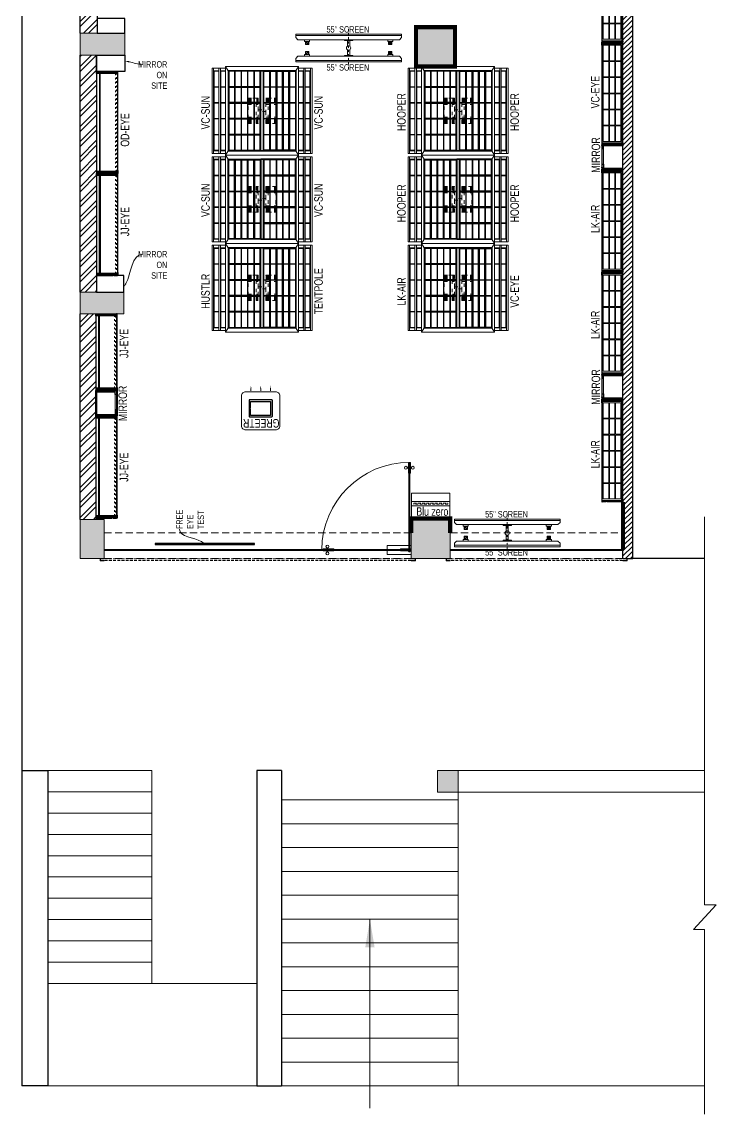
# Model space of a CAD drawing. Header units: feet. Extents: x 10126720 to 10134877, y -6288511 to -6263583.
# Drawn here: x 10126720 to 10134877, y -6288511 to -6275677 of the extents above; entities that cross this region are included whole.
import ezdxf
from ezdxf import colors
from ezdxf.entities.mleader import LeaderData, LeaderLine
from ezdxf.math import Vec2, Vec3

# ---------------------------------------------------------------- set-up
doc = ezdxf.new("R2010")
doc.units = ezdxf.units.FT
doc.header["$LTSCALE"] = 33
doc.header["$MEASUREMENT"] = 0
for name, pattern in [('ACAD_ISO03W100', [30, 12, -18]), ('D10_DASHED', [0.75, 0.5, -0.25]), ('DASHDOT2', [0.5, 0.25, -0.125, 0, -0.125]), ('HIDDEN', [9.525, 6.35, -3.175]), ('HIDDENX2', [0.75, 0.5, -0.25])]:
    doc.linetypes.add(name, pattern=pattern)
for name, color, linetype, lineweight in [('A-COL', 243, 'Continuous', 9), ('A-Glazing', 4, 'Continuous', 20), ('A-shutter', 8, 'Continuous', 18), ('A-STAIR', 6, 'Continuous', 5), ('beam', 90, 'Continuous', 9), ('column hatch', 5, 'Continuous', 0), ('Glazing', 141, 'Continuous', 15), ('LENS-DIM', 252, 'Continuous', 5), ('LENS-FURNITURE', 13, 'Continuous', 9), ('LENS-PARTITION', 21, 'Continuous', 25), ('LENS-TEXT', 31, 'Continuous', 5), ('LENS_TEXT', 31, 'Continuous', 5), ('LK-EQPMT', 3, 'Continuous', 18), ('LK-FF&E FLOOR', 1, 'Continuous', 9), ('LK-FF&E WALL', 1, 'Continuous', 9), ('LK-IT', 3, 'Continuous', 18), ('LK-MIRROR', 133, 'Continuous', 13), ('LN-ELEVATION-1', 81, 'Continuous', 25), ('LN-ELEVATION-2', 103, 'Continuous', 20), ('LN-ELEVATION-3', 125, 'Continuous', 18), ('LN-ELEVATION-4', 145, 'Continuous', 13), ('LN-ELEVATION-5', 167, 'Continuous', 5), ('LN-HATCH', 251, 'Continuous', 0), ('PLANO-TXT', 252, 'Continuous', 5), ('rolling shutter', 1, 'Continuous', 5)]:
    doc.layers.add(name, color=color, linetype=linetype, lineweight=lineweight)
doc.layers.add('A-WALL', color=1, linetype='Continuous')
doc.styles.add('LK TXT', font='GILC____.TTF', dxfattribs={"height": 100})
doc.styles.get("Standard").update_dxf_attribs({"font": 'GILC____.TTF'})
doc.dimstyles.new('100MM', dxfattribs={"dimtxt": 100, "dimasz": 50, "dimexe": 65, "dimexo": 65, "dimtad": 1, "dimdec": 0, "dimtxsty": 'Standard', "dimblk": 'OBLIQUE', "dimcen": 2.5, "dimdle": 65, "dimclrd": 256, "dimclre": 256, "dimclrt": 1, "dimadec": 0, "dimazin": 0, "dimtfac": 1, "dimtdec": 0, "dimtmove": 1, "dimatfit": 3, "dimfxl": 1, "dimlwd": -1, "dimlwe": -1, "dimarcsym": 0})
pattern_1 = [(45, (7858054.0837, 3504049.203), (-4.4901280605, 4.4901280605), [])]
pattern_2 = [(45, (4208834.247, 1706614.74), (-4.4901280605, 4.4901280605), [])]
pattern_3 = [(45, (4209134.247, 1706614.74), (-4.4901280605, 4.4901280605), [])]

# ---------------------------------------------------------------- blocks, each defined once
blk = doc.blocks.new('JJ SH 1200')
at = {"layer": 'LN-HATCH', "ltscale": 0.5}
h = blk.add_hatch(dxfattribs=at)
h.set_pattern_fill('ANSI31', color=256, scale=2)
h.set_pattern_definition([(45, (4097187.331, 1708800.267), (-4.4901280605, 4.4901280605), [])])
h.paths.add_polyline_path([(792, 220), (792, 30), (786, 30), (786, 20), (792, 20), (792, -24), (767, -24), (767, 220)])
h.paths.add_polyline_path([(-383, 180), (767, 180), (767, 186), (-383, 186)])
h.paths.add_polyline_path([(757, -24), (757, -30), (792, -30), (792, -24)])
h.paths.add_polyline_path([(-408, 220), (-408, 30), (-402, 30), (-402, 20), (-408, 20), (-408, -24), (-383, -24), (-383, 220)])
h.paths.add_polyline_path([(-373, -24), (-373, -30), (-408, -30), (-408, -24)])
at = {"layer": 'LN-ELEVATION-1', "ltscale": 0.5}
for points in [[(-408, 220), (-408, 30), (-402, 30), (-402, 20), (-408, 20), (-408, -24), (-383, -24), (-383, 220)], [(-383, 180), (767, 180), (767, 186), (-383, 186)], [(792, 220), (792, 30), (786, 30), (786, 20), (792, 20), (792, -24), (767, -24), (767, 220)], [(-373, -24), (-373, -30), (-408, -30), (-408, -24)], [(757, -24), (757, -30), (792, -30), (792, -24)]]:
    blk.add_lwpolyline(points, close=True, dxfattribs=at)
at = {"layer": 'LN-ELEVATION-3', "ltscale": 0.5}
for p, q in [((767, 220), (-383, 220)), ((757, -24), (-373, -24)), ((-373, -30), (757, -30))]:
    blk.add_line(p, q, dxfattribs=at)
at = {"layer": 'LN-ELEVATION-4', "linetype": 'ACAD_ISO03W100', "ltscale": 0.05}
blk.add_lwpolyline([(767, 0), (-383, 0), (-383, -12), (767, -12)], close=True, dxfattribs=at)
blk = doc.blocks.new('BLUE ZERO')
at = {"layer": 'LENS-FURNITURE', "ltscale": 0.5}
for points in [[(86207, 120883), (86207, 120433), (85907, 120433), (85907, 120883)], [(86107, 120883), (86107, 120433), (86057, 120433), (86057, 120883)]]:
    blk.add_lwpolyline(points, close=True, dxfattribs=at)
at = {"layer": 'LENS-FURNITURE', "linetype": 'D10_DASHED', "ltscale": 2}
blk.add_lwpolyline([(86086, 120858), (86086, 120458), (86078, 120458), (86078, 120858)], close=True, dxfattribs=at)
blk = doc.blocks.new('VC HD 1200')
at = {"layer": 'LN-HATCH', "ltscale": 0.5}
h = blk.add_hatch(dxfattribs=at)
h.set_pattern_fill('ANSI31', color=256, scale=2)
h.set_pattern_definition([(45, (3760859.753, 1795248.936), (-4.490128061, 4.490128061), [])])
h.paths.add_polyline_path([(-1200, 250), (-1200, 60), (-1194, 60), (-1194, 50), (-1200, 50), (-1200, 6), (-1182, 6), (-1182, 250)])
h = blk.add_hatch(dxfattribs=at)
h.set_pattern_fill('ANSI31', color=256, scale=2)
h.set_pattern_definition(pattern_1)
h.paths.add_polyline_path([(0, 250), (0, 60), (-6, 60), (-6, 50), (0, 50), (0, 6), (-18, 6), (-18, 250)])
h = blk.add_hatch(dxfattribs=at)
h.set_pattern_fill('ANSI31', color=256, scale=2)
h.set_pattern_definition([(45, (7858047.0837, 3504049.203), (-4.4901280605, 4.4901280605), [])])
h.paths.add_polyline_path([(-1165, 6), (-1165, 0), (-1200, 0), (-1200, 6)])
h = blk.add_hatch(dxfattribs=at)
h.set_pattern_fill('ANSI31', color=256, scale=2)
h.set_pattern_definition(pattern_1)
h.paths.add_polyline_path([(-28, 6), (-28, 0), (0, 0), (0, 6)])
at = {"layer": 'LN-ELEVATION-1', "ltscale": 0.5}
for points in [[(-1200, 250), (-1200, 60), (-1194, 60), (-1194, 50), (-1200, 50), (-1200, 6), (-1182, 6), (-1182, 250)], [(-18, 238), (-1182, 238), (-1182, 244), (-18, 244)], [(0, 250), (0, 60), (-6, 60), (-6, 50), (0, 50), (0, 6), (-18, 6), (-18, 250)], [(-1165, 6), (-1165, 0), (-1200, 0), (-1200, 6)], [(-35, 6), (-35, 0), (0, 0), (0, 6)]]:
    blk.add_lwpolyline(points, close=True, dxfattribs=at)
at = {"layer": 'LN-ELEVATION-3', "ltscale": 0.5}
for p, q in [((-1182, 250), (-18, 250)), ((-1165, 6), (-35, 6)), ((-35, 0), (-1165, 0))]:
    blk.add_line(p, q, dxfattribs=at)
for points in [[(-1165, 226), (-35, 226), (-35, 18), (-1165, 18)], [(-1165, 226), (-983, 226), (-983, 162), (-1165, 162)], [(-1165, 90), (-983, 90), (-983, 154), (-1165, 154)], [(-975, 226), (-794, 226), (-794, 162), (-975, 162)], [(-975, 154), (-794, 154), (-794, 90), (-975, 90)], [(-786, 226), (-604, 226), (-604, 162), (-786, 162)], [(-786, 154), (-604, 154), (-604, 90), (-786, 90)], [(-596, 226), (-414, 226), (-414, 162), (-596, 162)], [(-596, 154), (-414, 154), (-414, 90), (-596, 90)], [(-406, 226), (-225, 226), (-225, 162), (-406, 162)], [(-406, 154), (-225, 154), (-225, 90), (-406, 90)], [(-217, 226), (-35, 226), (-35, 162), (-217, 162)], [(-217, 154), (-35, 154), (-35, 90), (-217, 90)], [(-1165, 82), (-983, 82), (-983, 18), (-1165, 18)], [(-975, 82), (-794, 82), (-794, 18), (-975, 18)], [(-786, 82), (-604, 82), (-604, 18), (-786, 18)], [(-596, 82), (-414, 82), (-414, 18), (-596, 18)], [(-406, 82), (-225, 82), (-225, 18), (-406, 18)], [(-217, 82), (-35, 82), (-35, 18), (-217, 18)]]:
    blk.add_lwpolyline(points, close=True, dxfattribs=at)
blk = doc.blocks.new('Entrance Door')
at = {"layer": 'Glazing', "ltscale": 111}
blk.add_hatch(color=256, dxfattribs=at).paths.add_polyline_path([(18, -35), (18, -1235), (30, -1235), (30, -35)])
at = {"layer": 'Glazing'}
for p, q in [((30, -54), (18, -66)), ((1118, -31), (1118, -54)), ((1118, -89), (1118, -66)), ((1133, -31), (1133, -54)), ((1133, -89), (1133, -66))]:
    blk.add_line(p, q, dxfattribs=at)
at = {"layer": 'Glazing', "ltscale": 44}
for p, q in [((-5, -1156), (18, -1156)), ((-5, -1171), (18, -1171)), ((53, -1156), (30, -1156)), ((53, -1171), (30, -1171))]:
    blk.add_line(p, q, dxfattribs=at)
at = {"layer": 'Glazing'}
for points in [[(320, -120), (0, -120), (0, 0), (320, 0)], [(0, -54), (142, -54), (142, -47), (0, -47)], [(0, -66), (142, -66), (142, -74), (0, -74)], [(1181, -54), (1038, -54), (1038, -47), (1181, -47)], [(1181, -66), (1038, -66), (1038, -74), (1181, -74)]]:
    blk.add_lwpolyline(points, close=True, dxfattribs=at)
at = {"layer": 'Glazing', "ltscale": 222}
blk.add_lwpolyline([(-2, -66), (1199, -66), (1199, -54), (-2, -54)], close=True, dxfattribs=at)
at = {"layer": 'Glazing', "ltscale": 111}
blk.add_lwpolyline([(18, -35), (18, -1235), (30, -1235), (30, -35)], close=True, dxfattribs=at)
at = {"layer": 'Glazing', "ltscale": 44}
for points in [[(18, -1093), (18, -1235), (10, -1235), (10, -1093)], [(30, -1093), (30, -1235), (37, -1235), (37, -1093)]]:
    blk.add_lwpolyline(points, close=True, dxfattribs=at)
at = {"layer": 'Glazing'}
for centre, radius in [((1125, -14), 19), ((24, -59), 19.8), ((1125, -107), 19)]:
    blk.add_circle(centre, radius, dxfattribs=at)
at = {"layer": 'Glazing', "ltscale": 44}
for centre in [(-22, -1164), (70, -1164)]:
    blk.add_circle(centre, 19, dxfattribs=at)
at = {"layer": 'Glazing', "ltscale": 222}
blk.add_arc((24, -60), 1175, 270, 359.9996, dxfattribs=at)
blk = doc.blocks.new('MIRROR')
at = {"layer": 'LN-HATCH', "ltscale": 0.5}
h = blk.add_hatch(dxfattribs=at)
h.set_pattern_fill('ANSI31', color=256, scale=2)
h.set_pattern_definition([(45, (4060433.7416, 1708720.787), (-4.4901280605, 4.4901280605), [])])
h.paths.add_polyline_path([(213, 101), (231, 101), (231, -128), (213, -128)])
h.paths.add_polyline_path([(231, 95), (495, 95), (495, 101), (231, 101)])
h.paths.add_polyline_path([(513, 101), (495, 101), (495, -128), (513, -128)])
at = {"layer": 'Defpoints'}
blk.add_lwpolyline([(513, 101), (213, 101), (213, -149), (513, -149)], close=True, dxfattribs=at)
at = {"layer": 'LN-ELEVATION-1'}
for points in [[(213, 101), (231, 101), (231, -128), (213, -128)], [(231, 95), (495, 95), (495, 101), (231, 101)], [(513, 101), (495, 101), (495, -128), (513, -128)], [(260, -142), (260, -128), (215, -128), (215, -149), (224, -149), (224, -147), (216, -147), (216, -142)], [(443, -142), (443, -128), (488, -128), (488, -149), (479, -149), (479, -147), (486, -147), (486, -142)], [(505, -149), (505, -147), (509, -147), (509, -129), (488, -129), (488, -128), (511, -128), (511, -149)]]:
    blk.add_lwpolyline(points, close=True, dxfattribs=at)
at = {"layer": 'LN-ELEVATION-2'}
blk.add_lwpolyline([(260, -142), (443, -142), (443, -128), (260, -128)], close=True, dxfattribs=at)
at = {"layer": 'LN-ELEVATION-2', "color": 4, "lineweight": 0}
blk.add_lwpolyline([(216, -142), (486, -142), (486, -147), (216, -147)], close=True, dxfattribs=at)
at = {"layer": 'LN-ELEVATION-4', "ltscale": 0.5}
blk.add_line((479, -149), (224, -149), dxfattribs=at)
blk = doc.blocks.new('*U48')
at = {"layer": 'A-shutter', "color": 5, "ltscale": 10}
for points in [[(41039621, -1561539), (41039621, -1561544), (41039576, -1561544), (41039576, -1561564), (41039621, -1561564), (41039621, -1561569), (41039571, -1561569), (41039571, -1561539)], [(41041650, -1561539), (41041650, -1561544), (41041695, -1561544), (41041695, -1561564), (41041650, -1561564), (41041650, -1561569), (41041700, -1561569), (41041700, -1561539)]]:
    blk.add_lwpolyline(points, close=True, dxfattribs=at)
at = {"layer": 'A-shutter', "color": 5, "linetype": 'HIDDENX2', "ltscale": 2}
blk.add_lwpolyline([(41039576, -1561544), (41039576, -1561564), (41041695, -1561564), (41041695, -1561544)], close=True, dxfattribs=at)
blk = doc.blocks.new('*U49')
at = {"layer": 'A-shutter', "color": 5, "ltscale": 10}
for points in [[(41038044, -1561539), (41038044, -1561544), (41037999, -1561544), (41037999, -1561564), (41038044, -1561564), (41038044, -1561569), (41037994, -1561569), (41037994, -1561539)], [(41041650, -1561539), (41041650, -1561544), (41041695, -1561544), (41041695, -1561564), (41041650, -1561564), (41041650, -1561569), (41041700, -1561569), (41041700, -1561539)]]:
    blk.add_lwpolyline(points, close=True, dxfattribs=at)
at = {"layer": 'A-shutter', "color": 5, "linetype": 'HIDDENX2', "ltscale": 2}
blk.add_lwpolyline([(41037999, -1561544), (41037999, -1561564), (41041695, -1561564), (41041695, -1561544)], close=True, dxfattribs=at)
blk = doc.blocks.new('_Oblique')
at = {"color": 0, "lineweight": -2}
blk.add_line((-0.5, -0.5), (0.5, 0.5), dxfattribs=at)
blk = doc.blocks.new('JJ SH 900')
at = {"layer": 'LN-HATCH', "ltscale": 0.5}
h = blk.add_hatch(dxfattribs=at)
h.set_pattern_fill('ANSI31', color=256, scale=50)
h.paths.add_polyline_path([(-912, 0), (-912, -190), (-906, -190), (-906, -200), (-912, -200), (-912, -244), (-887, -244), (-887, 0)])
h = blk.add_hatch(dxfattribs=at)
h.set_pattern_fill('ANSI31', color=256, scale=2)
h.set_pattern_definition(pattern_2)
h.paths.add_polyline_path([(-12, 0), (-12, -190), (-18, -190), (-18, -200), (-12, -200), (-12, -244), (-37, -244), (-37, 0)])
h = blk.add_hatch(dxfattribs=at)
h.set_pattern_fill('ANSI31', color=256, scale=2)
h.set_pattern_definition(pattern_3)
h.paths.add_polyline_path([(-37, -40), (-887, -40), (-887, -34), (-37, -34)])
h = blk.add_hatch(dxfattribs=at)
h.set_pattern_fill('ANSI31', color=256, scale=2)
h.set_pattern_definition(pattern_3)
h.paths.add_polyline_path([(-877, -244), (-877, -250), (-912, -250), (-912, -244)])
h = blk.add_hatch(dxfattribs=at)
h.set_pattern_fill('ANSI31', color=256, scale=2)
h.set_pattern_definition(pattern_2)
h.paths.add_polyline_path([(-47, -244), (-47, -250), (-12, -250), (-12, -244)])
at = {"layer": 'LN-ELEVATION-1', "ltscale": 0.5}
for points in [[(-912, 0), (-912, -190), (-906, -190), (-906, -200), (-912, -200), (-912, -244), (-887, -244), (-887, 0)], [(-12, 0), (-12, -190), (-18, -190), (-18, -200), (-12, -200), (-12, -244), (-37, -244), (-37, 0)], [(-37, -40), (-887, -40), (-887, -34), (-37, -34)], [(-877, -244), (-877, -250), (-912, -250), (-912, -244)], [(-47, -244), (-47, -250), (-12, -250), (-12, -244)]]:
    blk.add_lwpolyline(points, close=True, dxfattribs=at)
at = {"layer": 'LN-ELEVATION-3', "ltscale": 0.5}
for p, q in [((-887, 0), (-37, 0)), ((-877, -244), (-47, -244)), ((-47, -250), (-877, -250))]:
    blk.add_line(p, q, dxfattribs=at)
at = {"layer": 'LN-ELEVATION-4', "linetype": 'ACAD_ISO03W100', "ltscale": 0.05}
blk.add_lwpolyline([(-887, -220), (-37, -220), (-37, -232), (-887, -232)], close=True, dxfattribs=at)
blk = doc.blocks.new('GREETR 450x450')
at = {"layer": 'LN-ELEVATION-1', "linetype": 'ByBlock', "lineweight": -2}
for p, q in [((481, 340), (461, 340)), ((481, 225), (461, 225)), ((481, 110), (461, 110))]:
    blk.add_line(p, q, dxfattribs=at)
at = {"layer": 'LN-ELEVATION-1'}
for points in [[(356, 98), (356, 352, 0.414214), (346, 362), (164, 362, 0.414214), (154, 352), (154, 98, 0.414214), (164, 88), (346, 88, 0.414214)], [(264, 343), (336, 343), (336, 108), (172, 108), (172, 343), (245, 343, 0.327538), (247, 344, -0.733799), (262, 344, 0.327538)]]:
    blk.add_lwpolyline(points, format="xyb", close=True, dxfattribs=at)
at = {"layer": 'LN-ELEVATION-1', "linetype": 'ByBlock', "lineweight": -2}
for points in [[(481, 346), (481, 333), (521, 340)], [(481, 232), (481, 218), (521, 225)], [(481, 117), (481, 104), (521, 110)]]:
    blk.add_solid(points, dxfattribs=at)
at = {"layer": 'LN-ELEVATION-2'}
blk.add_lwpolyline([(50, 0), (400, 0, 0.414214), (450, 50), (450, 400, 0.414214), (400, 450), (50, 450, 0.414214), (0, 400), (0, 50, 0.414214)], format="xyb", close=True, dxfattribs=at)
at = {"layer": 'LENS-TEXT', "color": 0, "linetype": 'Continuous', "ltscale": 3, "insert": (79, 219), "char_height": 100, "attachment_point": 5, "rotation": 90, "style": 'LK TXT'}
blk.add_mtext_dynamic_manual_height_columns('GREETR', width=353.06, gutter_width=0.5, heights=[0], dxfattribs=at)
blk = doc.blocks.new('ffgd')
at = {"layer": 'LN-ELEVATION-4', "linetype": 'ACAD_ISO03W100', "ltscale": 0.1}
blk.add_lwpolyline([(0, 47), (0, -41), (-20, -41), (-20, 47)], close=True, dxfattribs=at)
at = {"layer": 'LN-ELEVATION-5', "linetype": 'ACAD_ISO03W100', "ltscale": 0.1}
for p, q in [((-160, 166), (-160, 47)), ((-160, 166), (-160, 47)), ((-159, 166), (-159, 47)), ((-159, 166), (-159, 47)), ((-158, 166), (-158, 47)), ((-158, 166), (-158, 47)), ((-157, 166), (-157, 47)), ((-156, 166), (-156, 47)), ((-154, 166), (-154, 47)), ((-151, 166), (-151, 47)), ((-146, 166), (-146, 47)), ((-141, 166), (-141, 47)), ((-135, 166), (-135, 47)), ((-128, 166), (-128, 47)), ((-120, 166), (-120, 47)), ((-111, 166), (-111, 47)), ((-102, 166), (-102, 47)), ((-85, 166), (-85, 47)), ((65, 166), (65, 47)), ((82, 166), (82, 47)), ((91, 166), (91, 47)), ((100, 166), (100, 47)), ((108, 166), (108, 47)), ((115, 166), (115, 47)), ((121, 166), (121, 47)), ((126, 166), (126, 47)), ((131, 166), (131, 47)), ((134, 166), (134, 47)), ((136, 166), (136, 47)), ((137, 166), (137, 47)), ((138, 166), (138, 47)), ((138, 166), (138, 47)), ((139, 166), (139, 47)), ((139, 166), (139, 47)), ((140, 166), (140, 47)), ((140, 166), (140, 47)), ((-160, -41), (-160, -160)), ((-160, -41), (-160, -160)), ((-159, -41), (-159, -160)), ((-159, -41), (-159, -160)), ((-158, -41), (-158, -160)), ((-158, -41), (-158, -160)), ((-157, -41), (-157, -160)), ((-156, -41), (-156, -160)), ((-154, -41), (-154, -160)), ((-151, -41), (-151, -160)), ((-146, -41), (-146, -160)), ((-141, -41), (-141, -160)), ((-135, -41), (-135, -160)), ((-128, -41), (-128, -160)), ((-120, -41), (-120, -160)), ((-111, -41), (-111, -160)), ((-102, -41), (-102, -160)), ((-85, -41), (-85, -160)), ((65, -41), (65, -160)), ((82, -41), (82, -160)), ((91, -41), (91, -160)), ((100, -41), (100, -160)), ((108, -41), (108, -160)), ((115, -41), (115, -160)), ((121, -41), (121, -160)), ((126, -41), (126, -160)), ((131, -41), (131, -160)), ((134, -41), (134, -160)), ((136, -41), (136, -160)), ((137, -41), (137, -160)), ((138, -41), (138, -160)), ((138, -41), (138, -160)), ((139, -41), (139, -160)), ((139, -41), (139, -160)), ((140, -41), (140, -160)), ((140, -41), (140, -160))]:
    blk.add_line(p, q, dxfattribs=at)
for points in [[(140, 73), (140, 166), (-160, 166), (-160, 73)], [(140, -67), (140, -160), (-160, -160), (-160, -67)]]:
    blk.add_lwpolyline(points, dxfattribs=at)
for points in [[(140, 73), (140, 47), (-160, 47), (-160, 73)], [(140, -41), (140, -67), (-160, -67), (-160, -41)]]:
    blk.add_lwpolyline(points, close=True, dxfattribs=at)
blk = doc.blocks.new('EURO 1040 x 1175')
at = {"layer": 'LN-ELEVATION-1'}
for points in [[(-470, -327), (470, -327), (470, 468), (-470, 468)], [(-470, 85), (470, 85), (470, 468), (-470, 468)], [(-470, 387), (-283, 387), (-283, 393), (-470, 393)], [(-283, 85), (-277, 85), (-277, 468), (-283, 468)], [(-277, 387), (-96, 387), (-96, 393), (-277, 393)], [(-96, 85), (-90, 85), (-90, 468), (-96, 468)], [(-90, 387), (90, 387), (90, 393), (-90, 393)], [(90, 85), (96, 85), (96, 468), (90, 468)], [(96, 387), (277, 387), (277, 393), (96, 393)], [(277, 85), (283, 85), (283, 468), (277, 468)], [(283, 387), (470, 387), (470, 393), (283, 393)], [(-470, 311), (-283, 311), (-283, 317), (-470, 317)], [(-277, 311), (-96, 311), (-96, 317), (-277, 317)], [(-90, 311), (90, 311), (90, 317), (-90, 317)], [(96, 311), (277, 311), (277, 317), (96, 317)], [(283, 311), (470, 311), (470, 317), (283, 317)], [(-470, 236), (-283, 236), (-283, 242), (-470, 242)], [(-470, 160), (-283, 160), (-283, 166), (-470, 166)], [(-277, 236), (-96, 236), (-96, 242), (-277, 242)], [(-277, 160), (-96, 160), (-96, 166), (-277, 166)], [(-90, 236), (90, 236), (90, 242), (-90, 242)], [(-90, 160), (90, 160), (90, 166), (-90, 166)], [(96, 236), (277, 236), (277, 242), (96, 242)], [(96, 160), (277, 160), (277, 166), (96, 166)], [(283, 236), (470, 236), (470, 242), (283, 242)], [(283, 160), (470, 160), (470, 166), (283, 166)], [(-470, 85), (470, 85), (470, 55), (-470, 55)], [(-470, 55), (470, 55), (470, -327), (-470, -327)], [(-283, 55), (-277, 55), (-277, -327), (-283, -327)], [(-96, 55), (-90, 55), (-90, -327), (-96, -327)], [(90, 55), (96, 55), (96, -327), (90, -327)], [(277, 55), (283, 55), (283, -327), (277, -327)], [(-470, -20), (-283, -20), (-283, -26), (-470, -26)], [(-470, -96), (-283, -96), (-283, -102), (-470, -102)], [(-277, -20), (-96, -20), (-96, -26), (-277, -26)], [(-277, -96), (-96, -96), (-96, -102), (-277, -102)], [(-90, -20), (90, -20), (90, -26), (-90, -26)], [(-90, -96), (90, -96), (90, -102), (-90, -102)], [(96, -20), (277, -20), (277, -26), (96, -26)], [(96, -96), (277, -96), (277, -102), (96, -102)], [(283, -20), (470, -20), (470, -26), (283, -26)], [(283, -96), (470, -96), (470, -102), (283, -102)], [(-470, -171), (-283, -171), (-283, -177), (-470, -177)], [(-470, -246), (-283, -246), (-283, -252), (-470, -252)], [(-277, -171), (-96, -171), (-96, -177), (-277, -177)], [(-277, -246), (-96, -246), (-96, -252), (-277, -252)], [(-90, -171), (90, -171), (90, -177), (-90, -177)], [(-90, -246), (90, -246), (90, -252), (-90, -252)], [(96, -171), (277, -171), (277, -177), (96, -177)], [(96, -246), (277, -246), (277, -252), (96, -252)], [(283, -171), (470, -171), (470, -177), (283, -177)], [(283, -246), (470, -246), (470, -252), (283, -252)]]:
    blk.add_lwpolyline(points, close=True, dxfattribs=at)
for points in [[(-283, 462), (-464, 462), (-464, 317)], [(-96, 462), (-277, 462)], [(90, 462), (-90, 462)], [(277, 462), (96, 462)], [(464, 317), (464, 462), (283, 462)], [(-464, 311), (-464, 242)], [(464, 242), (464, 311)], [(-464, 236), (-464, 166)], [(-464, 160), (-464, 91), (-283, 91)], [(283, 91), (464, 91), (464, 160)], [(464, 166), (464, 236)], [(-464, -20), (-464, 49), (-283, 49)], [(-277, 91), (-96, 91)], [(-277, 49), (-96, 49)], [(-90, 91), (90, 91)], [(-90, 49), (90, 49)], [(96, 91), (277, 91)], [(96, 49), (277, 49)], [(283, 49), (464, 49), (464, -20)], [(-464, -96), (-464, -26)], [(-464, -171), (-464, -102)], [(464, -26), (464, -96)], [(464, -102), (464, -171)], [(-283, -321), (-464, -321), (-464, -177)], [(464, -177), (464, -321), (283, -321)], [(-96, -321), (-277, -321)], [(90, -321), (-90, -321)], [(277, -321), (96, -321)]]:
    blk.add_lwpolyline(points, dxfattribs=at)
at = {"layer": 'LN-ELEVATION-2'}
blk.add_lwpolyline([(-520, -357), (520, -357), (520, 498), (-520, 498)], close=True, dxfattribs=at)
for points in [[(-470, 468), (-520, 498)], [(470, 468), (520, 498)], [(-470, -327), (-520, -357)], [(470, -327), (520, -357)]]:
    blk.add_lwpolyline(points, dxfattribs=at)
at = {"layer": 'LN-ELEVATION-3'}
for points in [[(-500, 560), (500, 560), (500, 578), (-500, 578)], [(-500, 498), (-470, 498), (-470, 560), (-500, 560)], [(470, 498), (500, 498), (500, 560), (470, 560)], [(-500, -357), (-470, -357), (-470, -419), (-500, -419)], [(470, -357), (500, -357), (500, -419), (470, -419)], [(-500, -419), (500, -419), (500, -437), (-500, -437)]]:
    blk.add_lwpolyline(points, close=True, dxfattribs=at)
at = {"layer": 'LN-ELEVATION-4'}
for points in [[(-500, 640), (500, 640), (500, 658), (-500, 658)], [(-500, 578), (-470, 578), (-470, 640), (-500, 640)], [(-470, 498), (-464, 498), (-464, 560), (-470, 560)], [(-464, 554), (-283, 554), (-283, 560), (-464, 560)], [(-283, 498), (-277, 498), (-277, 560), (-283, 560)], [(-277, 554), (-96, 554), (-96, 560), (-277, 560)], [(-96, 498), (-90, 498), (-90, 560), (-96, 560)], [(-90, 554), (90, 554), (90, 560), (-90, 560)], [(90, 498), (96, 498), (96, 560), (90, 560)], [(96, 554), (277, 554), (277, 560), (96, 560)], [(277, 498), (283, 498), (283, 560), (277, 560)], [(283, 554), (464, 554), (464, 560), (283, 560)], [(464, 498), (470, 498), (470, 560), (464, 560)], [(470, 578), (500, 578), (500, 640), (470, 640)], [(-470, -357), (-464, -357), (-464, -419), (-470, -419)], [(-283, -357), (-277, -357), (-277, -419), (-283, -419)], [(-96, -357), (-90, -357), (-90, -419), (-96, -419)], [(90, -357), (96, -357), (96, -419), (90, -419)], [(277, -357), (283, -357), (283, -419), (277, -419)], [(464, -357), (470, -357), (470, -419), (464, -419)], [(-500, -437), (-470, -437), (-470, -499), (-500, -499)], [(-500, -499), (500, -499), (500, -517), (-500, -517)], [(-464, -413), (-283, -413), (-283, -419), (-464, -419)], [(-277, -413), (-96, -413), (-96, -419), (-277, -419)], [(-90, -413), (90, -413), (90, -419), (-90, -419)], [(96, -413), (277, -413), (277, -419), (96, -419)], [(283, -413), (464, -413), (464, -419), (283, -419)], [(470, -437), (500, -437), (500, -499), (470, -499)]]:
    blk.add_lwpolyline(points, close=True, dxfattribs=at)
at = {"layer": 'LN-ELEVATION-5'}
for points in [[(-470, 578), (-464, 578), (-464, 640), (-470, 640)], [(-464, 634), (-283, 634), (-283, 640), (-464, 640)], [(-283, 578), (-277, 578), (-277, 640), (-283, 640)], [(-277, 634), (-96, 634), (-96, 640), (-277, 640)], [(-96, 578), (-90, 578), (-90, 640), (-96, 640)], [(-90, 634), (90, 634), (90, 640), (-90, 640)], [(90, 578), (96, 578), (96, 640), (90, 640)], [(96, 634), (277, 634), (277, 640), (96, 640)], [(277, 578), (283, 578), (283, 640), (277, 640)], [(283, 634), (464, 634), (464, 640), (283, 640)], [(464, 578), (470, 578), (470, 640), (464, 640)], [(-470, -437), (-464, -437), (-464, -499), (-470, -499)], [(-464, -493), (-283, -493), (-283, -499), (-464, -499)], [(-283, -437), (-277, -437), (-277, -499), (-283, -499)], [(-277, -493), (-96, -493), (-96, -499), (-277, -499)], [(-96, -437), (-90, -437), (-90, -499), (-96, -499)], [(-90, -493), (90, -493), (90, -499), (-90, -499)], [(90, -437), (96, -437), (96, -499), (90, -499)], [(96, -493), (277, -493), (277, -499), (96, -499)], [(277, -437), (283, -437), (283, -499), (277, -499)], [(283, -493), (464, -493), (464, -499), (283, -499)], [(464, -437), (470, -437), (470, -499), (464, -499)]]:
    blk.add_lwpolyline(points, close=True, dxfattribs=at)
at = {"layer": 'LENS-DIM'}
blk.add_blockref('ffgd', (10, 67), dxfattribs=at)
blk = doc.blocks.new('55INCH')
at = {"layer": 'LK-EQPMT', "ltscale": 12}
for p, q in [((2111559, 1135690), (2111583, 1135690)), ((2111583, 1135690), (2111608, 1135666)), ((2111608, 1134474), (2111608, 1135666)), ((2111608, 1135588), (2111627, 1135588)), ((2111627, 1135529), (2111608, 1135529)), ((2111627, 1135588), (2111627, 1135529)), ((2111627, 1134611), (2111608, 1134611)), ((2111608, 1134552), (2111627, 1134552)), ((2111627, 1134611), (2111627, 1134552)), ((2111559, 1134449), (2111583, 1134449)), ((2111583, 1134449), (2111608, 1134474))]:
    blk.add_line(p, q, dxfattribs=at)
at = {"layer": 'LK-EQPMT'}
for p, q in [((2111662, 1135543), (2111631, 1135574)), ((2111662, 1135574), (2111631, 1135543)), ((2111662, 1134597), (2111631, 1134566))]:
    blk.add_line(p, q, dxfattribs=at)
at = {"layer": 'LK-EQPMT', "ltscale": 12}
blk.add_lwpolyline([(2111543, 1135690), (2111559, 1135690), (2111559, 1134449), (2111543, 1134449)], close=True, dxfattribs=at)
at = {"layer": 'LK-EQPMT'}
for points in [[(2111627, 1135578), (2111627, 1135540), (2111665, 1135540), (2111665, 1135578)], [(2111631, 1135574), (2111631, 1135543), (2111662, 1135543), (2111662, 1135574)], [(2111627, 1134563), (2111627, 1134601), (2111665, 1134601), (2111665, 1134563)], [(2111631, 1134566), (2111631, 1134597), (2111662, 1134597), (2111662, 1134566)]]:
    blk.add_lwpolyline(points, close=True, dxfattribs=at)
blk = doc.blocks.new('A$Ca6a6fadd')
at = {"layer": 'column hatch'}
h = blk.add_hatch(color=8, dxfattribs=at)
h.dxf.hatch_style = 1
h.paths.add_polyline_path([(-23, -6279), (-23, -6019), (-548, -6019), (-548, -6279)])
h = blk.add_hatch(color=8, dxfattribs=at)
h.dxf.hatch_style = 1
h.paths.add_polyline_path([(3855, -6411), (3855, -5949), (3397, -5949), (3397, -6411)])
h = blk.add_hatch(color=8, dxfattribs=at)
h.dxf.hatch_style = 1
h.paths.add_polyline_path([(-37, -9316), (-37, -9060), (-548, -9060), (-548, -9316)])
h = blk.add_hatch(color=8, dxfattribs=at)
h.dxf.hatch_style = 1
h.paths.add_polyline_path([(-548, -11731), (-548, -12190), (-265, -12190), (-265, -11731)])
h = blk.add_hatch(color=8, dxfattribs=at)
h.dxf.hatch_style = 1
h.paths.add_polyline_path([(3800, -11722), (3341, -11722), (3341, -12190), (3800, -12190)])
h = blk.add_hatch(color=8, dxfattribs=at)
h.dxf.hatch_style = 1
h.paths.add_polyline_path([(3893, -14683), (3648, -14683), (3648, -14938), (3893, -14938)])
at = {"layer": 'LN-HATCH'}
h = blk.add_hatch(dxfattribs=at)
h.set_pattern_fill('ANSI32', color=256, scale=333, angle=180)
h.set_pattern_definition([(225, (-7063707.16, 5274439.86), (88.2999593, -88.2999593), []), (225, (-7063766.03, 5274439.86), (88.2999593, -88.2999593), [])])
h.paths.add_polyline_path([(-307, 5804), (-548, 5804), (-548, 3021), (-307, 3021)])
h.paths.add_polyline_path([(-320, 2764), (-548, 2764), (-548, 0), (-320, 0)])
h.paths.add_polyline_path([(-331, -258), (-548, -258), (-548, -3019), (-331, -3019)])
h.paths.add_polyline_path([(-349, -3276), (-548, -3276), (-548, -6019), (-349, -6019)])
h.paths.add_polyline_path([(-355, -6279), (-548, -6279), (-548, -9060), (-355, -9060)])
h.paths.add_polyline_path([(-365, -9316), (-548, -9316), (-548, -11731), (-365, -11731)])
h.paths.add_polyline_path([(2193, 3382), (2193, 6208), (16, 6208), (16, 5884), (703, 5884), (703, 5388), (873, 5388), (873, 5871), (2079, 5871), (2079, 4742), (703, 4742), (703, 4581), (2079, 4581), (2079, 3537), (882, 3537), (882, 3939), (703, 3939), (703, 3382)])
h = blk.add_hatch(dxfattribs=at)
h.set_pattern_fill('ANSI31', color=256, scale=333, angle=180)
h.set_pattern_definition([(225, (-7063707.162, 5274439.864), (29.43331977, -29.43331977), [])])
h.paths.add_polyline_path([(5829, -12190), (5944, -12190), (5944, 2332), (2193, 2332), (2193, 3382), (2078, 3382), (2078, 2217), (5829, 2217)])
at = {"layer": 'A-COL'}
for p, q in [((3893, -14683), (3648, -14683)), ((3648, -14683), (3648, -14938)), ((3893, -14683), (3893, -14938)), ((3648, -14938), (3893, -14938))]:
    blk.add_line(p, q, dxfattribs=at)
for points in [[(-23, -6019), (-23, -6279), (-548, -6279), (-548, -6019)], [(3855, -5949), (3855, -6411), (3397, -6411), (3397, -5949)], [(-37, -9060), (-37, -9316), (-548, -9316), (-548, -9060)], [(-265, -11731), (-265, -12190), (-548, -12190), (-548, -11731)], [(3800, -11722), (3800, -12190), (3341, -12190), (3341, -11722)]]:
    blk.add_lwpolyline(points, close=True, dxfattribs=at)
at = {"layer": 'A-Glazing', "elevation": 17940}
for points in [[(-265, -12084), (3341, -12084), (3341, -12096), (-265, -12096)], [(5829, -12084), (3800, -12084), (3800, -12096), (5829, -12096)]]:
    blk.add_lwpolyline(points, close=True, dxfattribs=at)
at = {"layer": 'A-STAIR'}
for p, q in [((293, -14683), (-927, -14683)), ((293, -14683), (293, -17183)), ((3893, -14683), (6788, -14683)), ((293, -14933), (-927, -14933)), ((3893, -14938), (3893, -18388)), ((3893, -14938), (6788, -14938)), ((1818, -15028), (3893, -15028)), ((293, -15183), (-927, -15183)), ((1818, -15308), (3893, -15308)), ((293, -15433), (-927, -15433)), ((1818, -15588), (3893, -15588)), ((293, -15683), (-927, -15683)), ((1818, -15868), (3893, -15868)), ((293, -15933), (-927, -15933)), ((1818, -16148), (3893, -16148)), ((293, -16183), (-927, -16183)), ((293, -16433), (-927, -16433)), ((1818, -16428), (3893, -16428)), ((293, -16683), (-927, -16683)), ((1818, -16708), (3893, -16708)), ((293, -16933), (-927, -16933)), ((1818, -16988), (3893, -16988)), ((293, -17183), (-927, -17183)), ((293, -17183), (1528, -17183)), ((1818, -17268), (3893, -17268)), ((1818, -17548), (3893, -17548)), ((1818, -17828), (3893, -17828)), ((1818, -18108), (3893, -18108)), ((1528, -18388), (-927, -18388)), ((1818, -18388), (3893, -18388)), ((6788, -18388), (3893, -18388))]:
    blk.add_line(p, q, dxfattribs=at)
blk.add_lwpolyline([(6788, -11700), (6788, -16261), (6924, -16261), (6657, -16551), (6788, -16551), (6788, -18719)], dxfattribs=at)
at = {"layer": 'A-WALL'}
for p, q in [((-1234, 5978), (-1234, -14683)), ((5944, -12190), (5944, 2332)), ((5829, -12190), (5829, 2217)), ((-548, -6019), (-548, -3276)), ((-349, -3276), (-349, -6019)), ((-548, -9060), (-548, -6279)), ((-355, -6279), (-355, -9060)), ((-548, -11731), (-548, -9316)), ((-365, -9316), (-365, -11731)), ((5829, -12190), (5944, -12190)), ((6788, -12190), (5944, -12190)), ((-1234, -14683), (-927, -14683)), ((-1234, -14683), (-1234, -18388)), ((-927, -14683), (-927, -18388)), ((1818, -14683), (1528, -14683)), ((1528, -14683), (1528, -18388)), ((1818, -14683), (1818, -18388)), ((-927, -18388), (-1234, -18388)), ((1528, -18388), (1818, -18388))]:
    blk.add_line(p, q, dxfattribs=at)
at = {"layer": 'beam', "linetype": 'HIDDEN', "ltscale": 0.4}
for points in [[(-265, -11890), (3341, -11890), (3341, -12190), (-265, -12190)], [(3800, -11890), (5829, -11890), (5829, -12190), (3800, -12190)]]:
    blk.add_lwpolyline(points, close=True, dxfattribs=at)
at = {"layer": 'rolling shutter'}
blk.add_blockref('*U49', (-41038309, 1549349, 17940), dxfattribs=at)
at = {"layer": 'rolling shutter', "xscale": -1}
blk.add_blockref('*U48', (41045450, 1549349, 17940), dxfattribs=at)
at = {"layer": 'A-STAIR'}
blk.add_leader([(2856, -16428), (2856, -18650)], dimstyle='100MM', override={"dimasz": 333, "dimgap": 0.625, "dimtad": 0}, dxfattribs=at)

msp = doc.modelspace()

# ---------------------------------------------------------------- linework, layer by layer
msp.add_lwpolyline([(10129454.5, -6281806.9), (10128286.5, -6281806.9), (10128286.5, -6281818.9), (10129454.5, -6281818.9)], close=True)
at = {"layer": 'LENS-PARTITION'}
for points in [[(10127930.5, -6275639), (10127604.5, -6275639), (10127604.5, -6275810.5), (10127930.5, -6275810.5)], [(10127930.5, -6276259), (10127598.5, -6276259), (10127598.5, -6276070.5), (10127930.5, -6276070.5)], [(10127916.5, -6278659), (10127598.5, -6278659), (10127598.5, -6278851.5), (10127916.5, -6278851.5)]]:
    msp.add_lwpolyline(points, close=True, dxfattribs=at)
at = {"layer": 'LK-IT', "color": 1, "linetype": 'DASHDOT2', "ltscale": 3}
for p, q in [((10130559, -6276228.9), (10130559, -6275739.9)), ((10132423, -6281926), (10132423, -6281437))]:
    msp.add_line(p, q, dxfattribs=at)
at = {"layer": 'LK-IT'}
for points in [[(10130609, -6275887), (10130509, -6275887), (10130509, -6275897), (10130609, -6275897)], [(10130609, -6276081.8), (10130509, -6276081.8), (10130509, -6276071.8), (10130609, -6276071.8)], [(10132473, -6281584.1), (10132373, -6281584.1), (10132373, -6281594.1), (10132473, -6281594.1)], [(10132473, -6281778.9), (10132373, -6281778.9), (10132373, -6281768.9), (10132473, -6281768.9)]]:
    msp.add_lwpolyline(points, close=True, dxfattribs=at)
for points in [[(10130571.5, -6275962.8), (10130571.5, -6275897), (10130546.5, -6275897), (10130546.5, -6275962.8, -0.2679492), (10130571.5, -6275962.8, 1)], [(10130571.5, -6276006.1), (10130571.5, -6276071.8), (10130546.5, -6276071.8), (10130546.5, -6276006.1, 0.2679492), (10130571.5, -6276006.1, -1)], [(10132435.5, -6281659.8), (10132435.5, -6281594.1), (10132410.5, -6281594.1), (10132410.5, -6281659.8, -0.2679492), (10132435.5, -6281659.8, 1)], [(10132435.5, -6281703.2), (10132435.5, -6281768.9), (10132410.5, -6281768.9), (10132410.5, -6281703.2, 0.2679492), (10132435.5, -6281703.2, -1)]]:
    msp.add_lwpolyline(points, format="xyb", dxfattribs=at)
at = {"layer": 'LK-IT', "color": 1}
for centre in [(10130559, -6275984.4), (10132423, -6281681.5)]:
    msp.add_circle(centre, 25, dxfattribs=at)
at = {"layer": 'LK-MIRROR', "linetype": 'ACAD_ISO03W100', "ltscale": 0.05, "const_width": 50}
msp.add_lwpolyline([(10131808.5, -6275740.5), (10131350.5, -6275740.5), (10131350.5, -6276202.5), (10131808.5, -6276202.5)], close=True, dxfattribs=at)
for points in [[(10133782.5, -6281317.5), (10133782.5, -6281875.6)], [(10131753.5, -6281681.5), (10131753.5, -6281513.5), (10131294.5, -6281513.5), (10131294.5, -6281681.5)]]:
    msp.add_lwpolyline(points, dxfattribs=at)

# ---------------------------------------------------------------- block references
at = {"layer": 'A-Glazing', "xscale": 0.8748404702499005, "yscale": 0.8748404702499005, "zscale": 0.8748404702499005, "rotation": 179.999988911865}
msp.add_blockref('Entrance Door', (10131293.2, -6281934.3, 17940.1), dxfattribs=at)
at = {"layer": 'LENS-DIM', "color": 2}
msp.add_blockref('A$Ca6a6fadd', (10127953.5, -6269791.5), dxfattribs=at)
at = {"layer": 'LK-FF&E FLOOR'}
for name, p, rotation in [('EURO 1040 x 1175', (10129612.1, -6276722.5), 90.00000000000003), ('EURO 1040 x 1175', (10131915.1, -6276722.5), 90.00000000000003), ('EURO 1040 x 1175', (10129612.1, -6278802.5), 90.00000000000003), ('EURO 1040 x 1175', (10131915.1, -6278802.5), 90.00000000000003), ('GREETR 450x450', (10129751, -6280472.5), 89.99999999999996), ('BLUE ZERO', (10252182.4, -6367420.2), 89.99999999999999)]:
    msp.add_blockref(name, p, dxfattribs=dict(at, rotation=rotation))
at = {"layer": 'LK-FF&E FLOOR', "xscale": -1, "rotation": 90}
for p in [(10129612.1, -6277762.5), (10131915.1, -6277762.5)]:
    msp.add_blockref('EURO 1040 x 1175', p, dxfattribs=at)
at = {"layer": 'LK-FF&E WALL', "xscale": -1}
for name, p, rotation in [('VC HD 1200', (10133532.5, -6274717.5), 270), ('VC HD 1200', (10133532.5, -6275917.5), 270), ('VC HD 1200', (10133532.5, -6277417.5), 270), ('JJ SH 1200', (10127818.5, -6277866.9), 90.00000000020889), ('VC HD 1200', (10133532.5, -6278617.5), 270), ('MIRROR', (10127689.8, -6279794.6), 89.99999999979113), ('JJ SH 1200', (10127808.5, -6280715.4), 90)]:
    msp.add_blockref(name, p, dxfattribs=dict(at, rotation=rotation))
at = {"layer": 'LK-FF&E WALL'}
for name, p, rotation in [('JJ SH 1200', (10127818.5, -6277051.1), 89.99999999979117), ('MIRROR', (10133681.2, -6276904.6), 270.0000000002088), ('JJ SH 900', (10127588.5, -6279095.7), 90), ('MIRROR', (10133681.2, -6279604.6), 270.0000000002088), ('VC HD 1200', (10133532.5, -6281317.5), 270)]:
    msp.add_blockref(name, p, dxfattribs=dict(at, rotation=rotation))
at = {"layer": 'LK-IT', "rotation": 270}
for p in [(8995489, -4164279.3), (8997353, -4169976.4)]:
    msp.add_blockref('55INCH', p, dxfattribs=at)
at = {"layer": 'LK-IT', "xscale": -1, "rotation": 270}
for p in [(8995489, -8387689.5), (8997353, -8393386.6)]:
    msp.add_blockref('55INCH', p, dxfattribs=at)

# ---------------------------------------------------------------- texts
at = {"layer": 'LENS-TEXT', "color": 0, "linetype": 'Continuous', "ltscale": 3, "char_height": 75, "width": 783.964, "attachment_point": 5, "style": 'LK TXT'}
for insert in [(10130550.5, -6275766.2), (10130550.5, -6276213.2), (10132414.5, -6281463.3), (10132414.5, -6281910.3)]:
    msp.add_mtext('\\pt225;55" SCREEN', dxfattribs=dict(at, insert=insert))
at = {"layer": 'LENS_TEXT', "linetype": 'Continuous', "ltscale": 3, "char_height": 100, "width": 324.474, "attachment_point": 5, "rotation": 90, "style": 'LK TXT'}
for insert in [(10133465.1, -6277241, 17940.1), (10133465.1, -6279967, 17940.1), (10127905.9, -6280160.5, 17940.1)]:
    msp.add_mtext('{\\C7;MIRROR}', dxfattribs=dict(at, insert=insert))
at = {"layer": 'PLANO-TXT', "linetype": 'Continuous', "ltscale": 3, "char_height": 100, "width": 244.677, "attachment_point": 5, "rotation": 90, "style": 'LK TXT'}
for s, insert in [('VC-EYE', (10133457.2, -6276503.6, 17940.1)), ('HOOPER', (10131180.2, -6276737.6, 17940.1)), ('HOOPER', (10132509.8, -6276737.6, 17940.1)), ('VC-SUN', (10128878.3, -6276745.1, 17940.1)), ('VC-SUN', (10130205.7, -6276745.1, 17940.1)), ('OD-EYE', (10127931.4, -6276947.5, 17940.1)), ('VC-SUN', (10128878.3, -6277774.1, 17940.1)), ('VC-SUN', (10130205.7, -6277774.1, 17940.1)), ('HOOPER', (10131180.2, -6277810.1, 17940.1)), ('HOOPER', (10132509.8, -6277810.1, 17940.1)), ('LK-AIR', (10133457.2, -6277991.6, 17940.1)), ('JJ-EYE', (10127931.4, -6278024, 17940.1)), ('TENTPOLE', (10130205.7, -6278842.6, 17940.1)), ('HUSTLR', (10128878.3, -6278842.6, 17940.1)), ('LK-AIR', (10131180.2, -6278844.6, 17940.1)), ('VC-EYE ', (10132509.8, -6278844.6, 17940.1)), ('LK-AIR', (10133457.2, -6279237.1, 17940.1)), ('JJ-EYE', (10127921.4, -6279455.6, 17940.1)), ('LK-AIR', (10133457.2, -6280758.1, 17940.1)), ('JJ-EYE', (10127921.4, -6280910, 17940.1))]:
    msp.add_mtext(s, dxfattribs=dict(at, insert=insert))
at = {"layer": 'PLANO-TXT', "linetype": 'Continuous', "ltscale": 3, "insert": (10131542.7, -6281431), "char_height": 100, "width": 510.552, "attachment_point": 5, "style": 'LK TXT'}
msp.add_mtext('\\pt800;Blu zero', dxfattribs=at)

# ---------------------------------------------------------------- leaders
at = {"layer": 'LENS-TEXT', "color": 0, "linetype": 'Continuous', "ltscale": 3}
ml = msp.add_multileader_mtext('Standard', dxfattribs=at)
ml.set_content('\\pxqr,t3;{\\C0;MIRROR ON SITE}', color=1)
ml.set_leader_properties(color=256, linetype='ByLayer', lineweight=-1)
ml.build(insert=Vec2(0, 0))
ml.multileader.update_dxf_attribs({"leader_type": 2, "dogleg_length": 0.36, "arrow_head_size": 50})
ctx = ml.context
ctx.base_point, ctx.char_height, ctx.arrow_head_size, ctx.landing_gap_size, ctx.plane_origin, ctx.plane_x_axis, ctx.plane_y_axis = Vec3(10128139.2, -6276177.2, 47488.1), 75, 50, 0.09, Vec3(10134656.1, -6278014.5, 47488.1), Vec3(0.9999994, -0.001097), Vec3(0.001097, 0.9999994)
notes = []
notes.append((ctx, [(1, (1, 1, 0), (10128138.8, -6276177.2, 47488.1), (0.9999994, -0.001097), 0.36, [(1, [(10127930.5, -6276137.4, 47488.1)], 0, [])])]))
ctx.mtext.insert, ctx.mtext.text_direction, ctx.mtext.rotation, ctx.mtext.width, ctx.mtext.flow_direction = Vec3(10128139.3, -6276139.2, 47488.1), Vec3(0.9999994, -0.001097), 6.2820883, 289.544, 5
ml = msp.add_multileader_mtext('Standard', dxfattribs=at)
ml.set_content('\\pxqr,t3;{\\C0;MIRROR ON SITE}', color=1)
ml.set_leader_properties(color=256, linetype='ByLayer', lineweight=-1)
ml.build(insert=Vec2(0, 0))
ml.multileader.update_dxf_attribs({"leader_type": 2, "dogleg_length": 0.36, "arrow_head_size": 50})
ctx = ml.context
ctx.base_point, ctx.char_height, ctx.arrow_head_size, ctx.landing_gap_size, ctx.plane_origin, ctx.plane_x_axis, ctx.plane_y_axis = Vec3(10128139.2, -6278408, 47488.1), 75, 50, 0.09, Vec3(10134656.1, -6280245.3, 47488.1), Vec3(0.9999994, -0.001097), Vec3(0.001097, 0.9999994)
notes.append((ctx, [(1, (1, 1, 0), (10128138.8, -6278408, 47488.1), (0.9999994, -0.001097), 0.36, [(1, [(10127916.5, -6278795.9, 47488.1)], 0, [])])]))
ctx.mtext.insert, ctx.mtext.text_direction, ctx.mtext.rotation, ctx.mtext.width, ctx.mtext.flow_direction = Vec3(10128139.3, -6278370, 47488.1), Vec3(0.9999994, -0.001097), 6.2820883, 289.544, 5
at = {"layer": 'LENS_TEXT', "color": 1, "linetype": 'Continuous', "ltscale": 3}
ml = msp.add_multileader_mtext('Standard', dxfattribs=at)
ml.set_content('{\\C256;FREE EYE TEST}', color=1)
ml.set_leader_properties(color=256, linetype='ByLayer', lineweight=-1)
ml.build(insert=Vec2(0, 0))
ml.multileader.update_dxf_attribs({"leader_type": 2, "dogleg_length": 0.36, "arrow_head_size": 50})
ctx = ml.context
ctx.base_point, ctx.char_height, ctx.arrow_head_size, ctx.landing_gap_size, ctx.plane_origin, ctx.plane_x_axis, ctx.plane_y_axis = Vec3(10128572.7, -6281636.7), 75, 50, 0.09, Vec3(10127210.3, -6282914.5), Vec3(0, 1), Vec3(-1, 0)
notes.append((ctx, [(0, (1, 1, 0), (10128572.7, -6281637.1), (0, 1), 0.36, [(1, [(10128870.5, -6281806.9)], 0, [])])]))
ctx.mtext.insert, ctx.mtext.text_direction, ctx.mtext.rotation, ctx.mtext.width, ctx.mtext.flow_direction = Vec3(10128534.7, -6281636.6), Vec3(0, 1), 1.5707963, 354.238, 5
for ctx, leaders in notes:
    for number, flags, end, landing, length, lines in leaders:
        leader = LeaderData()
        leader.index, (leader.has_last_leader_line, leader.has_dogleg_vector, leader.attachment_direction) = number, flags
        leader.last_leader_point, leader.dogleg_vector, leader.dogleg_length = Vec3(end), Vec3(landing), length
        for number, points, colour, breaks in lines:
            line = LeaderLine()
            line.index, line.vertices, line.color, line.breaks = number, Vec3.list(points), colors.encode_raw_color(colour), breaks
            leader.lines.append(line)
        ctx.leaders.append(leader)

doc.saveas('drawing.dxf')
